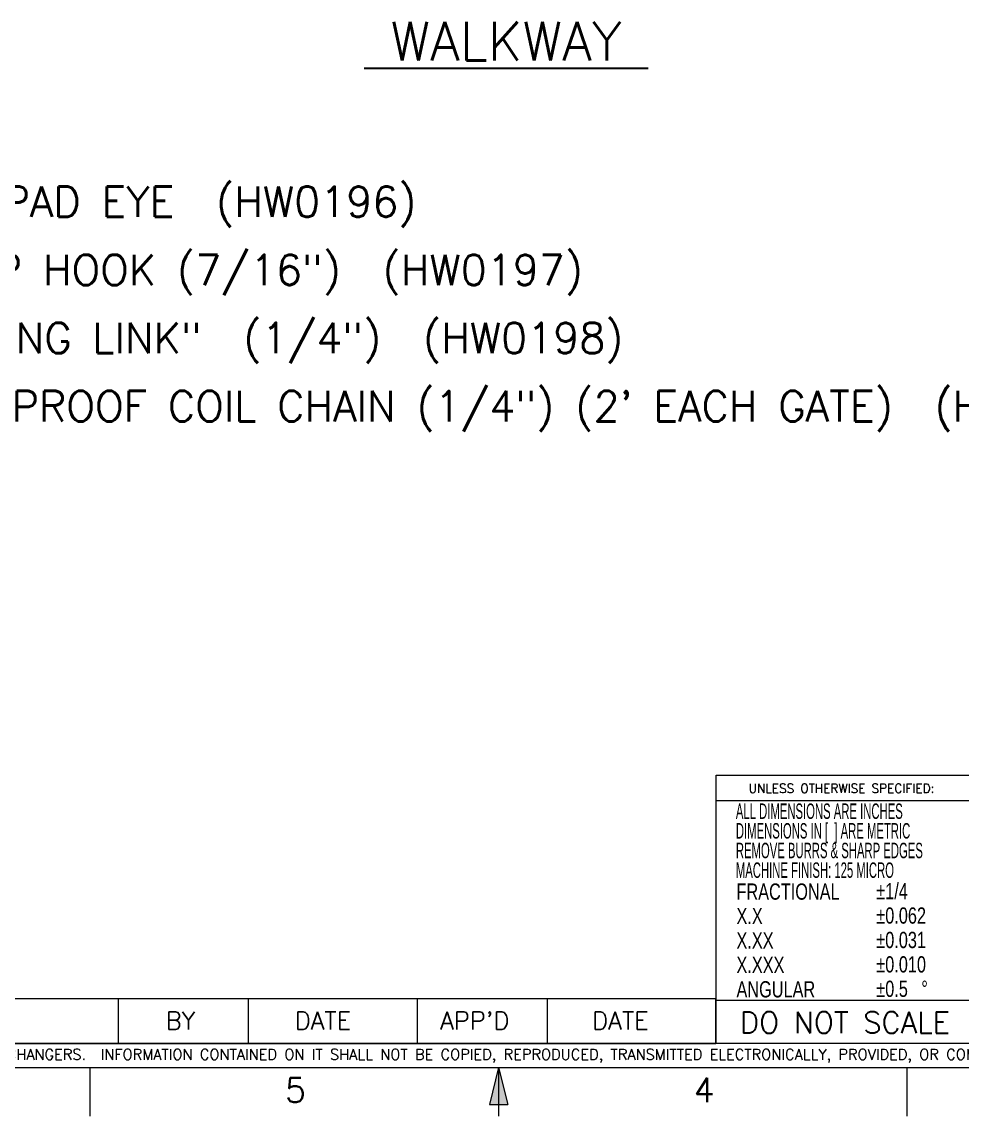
# Model space of a CAD drawing. Extents: x 47 to 273, y 294 to 439.
# Drawn here: x 129.1 to 190.1, y 294.3 to 365.3 of the extents above; entities that cross this region are included whole.
import ezdxf
from ezdxf.enums import TextEntityAlignment as Align

# ---------------------------------------------------------------- set-up
doc = ezdxf.new("R2010")
doc.units = 0
doc.header["$MEASUREMENT"] = 0
doc.layers.get('0').update_dxf_attribs({"linetype": 'CONTINUOUS'})
doc.layers.add('BORDER', color=5, linetype='CONTINUOUS')
doc.layers.add('str', color=2, linetype='CONTINUOUS')
doc.layers.add('TEXT', color=21, linetype='CONTINUOUS', lineweight=15)
doc.layers.add('text2', color=41, linetype='CONTINUOUS', lineweight=30)
doc.styles.add('SLDTEXTSTYLE2', font='TXT', dxfattribs={"width": 0.546131})
doc.styles.add('SLDTEXTSTYLE3', font='TXT', dxfattribs={"width": 0.75})
doc.styles.get("Standard").update_dxf_attribs({"font": 'simplex.shx'})

# ---------------------------------------------------------------- blocks, each defined once
blk = doc.blocks.new('BOM')
for p, q in [((-0.083, 0.2465), (0.4174, 0.2465)), ((0.4174, -0.0037), (-0.083, -0.0037))]:
    blk.add_line(p, q)
for centre, start, end in [((-0.083, 0.1214), 90, 270), ((0.4174, 0.1214), 270, 90)]:
    blk.add_arc(centre, 0.1251, start, end)
blk.add_attdef('PCMK', text='', height=0.1251).set_placement((0.1672, 0.1214), align=Align.MIDDLE)
for tag, p in [('QTYMTL', (0.6488, 0.0588)), ('SIZE', (1.5662, 0.0588))]:
    blk.add_attdef(tag, p, '', height=0.1251)
blk = doc.blocks.new('SW_NOTE_0')
at = {"color": 0, "linetype": 'Continuous', "lineweight": 0, "char_height": 0.074341, "attachment_point": 1, "style": 'SLDTEXTSTYLE2'}
for s, insert in [('ALL DIMENSIONS ARE INCHES', (0, 0.0958)), ('DIMENSIONS IN [  ] ARE METRIC', (0, 0.0014)), ('REMOVE BURRS & SHARP EDGES', (0, -0.0931)), ('MACHINE FINISH: 125 MICRO', (0, -0.1876))]:
    blk.add_mtext(s, dxfattribs=dict(at, insert=insert))
blk = doc.blocks.new('SW_NOTE_2')
at = {"color": 0, "linetype": 'Continuous', "lineweight": 0, "char_height": 0.0781, "attachment_point": 1, "style": 'SLDTEXTSTYLE3'}
for s, insert in [('FRACTIONAL', (0, 0.1007)), ('X.X', (0, -0.0168)), ('X.XX', (0, -0.1343)), ('X.XXX', (0, -0.2517)), ('ANGULAR', (0, -0.3692))]:
    blk.add_mtext(s, dxfattribs=dict(at, insert=insert))
blk = doc.blocks.new('OY4536')
at = {"color": 0, "linetype": 'Continuous', "lineweight": 0}
for p, q in [((10.7561, 0.3875), (0, 0.3875)), ((0.7317, 0.3875), (0.7317, 0.1355)), ((1.4634, 0.3875), (1.4634, 0.1355)), ((7.3902, 0.3875), (7.3902, 0.1355)), ((8.122, 0.3875), (8.122, 0.1355)), ((9.0732, 0.3875), (9.0732, 0.1355)), ((9.8049, 0.3875), (9.8049, 0.1355))]:
    blk.add_line(p, q, dxfattribs=at)
at = {"color": 7}
for tag, p in [('ZONE', (0.3463, 0.2147)), ('REV. DESCRIPTION', (4.3507, 0.2147)), ('BY', (7.7418, 0.2147)), ('DATE', (8.5438, 0.2147)), ("APP'D", (9.3984, 0.2147)), ('DATE', (10.218, 0.2147)), ('REV.', (1.07, 0.2013))]:
    blk.add_attdef(tag, text='', height=0.1, dxfattribs=at).set_placement(p, align=Align.CENTER)
blk = doc.blocks.new('SW_NOTE_1_STR')
at = {"color": 0, "linetype": 'Continuous', "lineweight": 0, "char_height": 0.0781, "attachment_point": 1, "style": 'SLDTEXTSTYLE3'}
for s, insert in [('{%%p1/4}', (0, 0.1007)), ('±0.062', (0, -0.0168)), ('±0.031', (0, -0.1343)), ('±0.010', (0, -0.2517)), ('±0.5', (0, -0.3692)), ('%%d', (0.2167, -0.3692))]:
    blk.add_mtext(s, dxfattribs=dict(at, insert=insert))
blk = doc.blocks.new('b-size border')
at = {"linetype": 'Continuous'}
blk.add_hatch(color=256, dxfattribs=at).paths.add_polyline_path([(9.4804, -0.2067), (9.5838, -0.2067), (9.5321, 0)], flags=0)
at = {"linetype": 'Continuous', "lineweight": 15}
for p, q in [((10.7563, 1.6468), (19.0244, 1.6468)), ((10.7563, 0.1355), (10.7563, 1.6468)), ((19.0244, 0.1355), (0, 0.1355)), ((0, 0), (18.9818, 0)), ((10.3816, 0), (19.0244, 0))]:
    blk.add_line(p, q, dxfattribs=at)
at = {"linetype": 'Continuous', "lineweight": 0}
for p, q in [((10.7563, 1.5038), (12.2201, 1.5038)), ((10.7561, 0.1355), (10.7561, 0.3875)), ((12.2201, 0.3785), (10.7563, 0.3785)), ((0, 0.1355), (10.7561, 0.1355)), ((7.2315, 0), (7.2315, -0.2728)), ((9.5321, 0), (9.4804, -0.2067)), ((9.5321, 0), (9.5321, -0.2728)), ((9.5321, 0), (9.5838, -0.2067)), ((11.8327, -0.2728), (11.8327, 0)), ((9.4804, -0.2067), (9.5838, -0.2067))]:
    blk.add_line(p, q, dxfattribs=at)
at = {"linetype": 'Continuous', "lineweight": 0, "xscale": 1.1707317072, "yscale": 1.1707317072, "zscale": 1.1707317072}
for name, p in [('SW_NOTE_0', (10.8681, 1.3753)), ('SW_NOTE_2', (10.8714, 0.9191))]:
    blk.add_blockref(name, p, dxfattribs=at)
ref = blk.add_blockref('OY4536', (0, 0))
ref.add_attrib('ZONE', 'ZONE', dxfattribs={"height": 0.1}).set_placement((0.3463, 0.2147), align=Align.CENTER)
ref.add_attrib('REV.', 'REV.', dxfattribs={"height": 0.1}).set_placement((1.07, 0.2013), align=Align.CENTER)
ref.add_attrib('REV. DESCRIPTION', 'REV. DESCRIPTION', dxfattribs={"height": 0.1}).set_placement((4.3507, 0.2147), align=Align.CENTER)
ref.add_attrib('BY', 'BY', dxfattribs={"height": 0.1}).set_placement((7.7418, 0.2147), align=Align.CENTER)
ref.add_attrib('DATE', 'DATE', dxfattribs={"height": 0.1}).set_placement((8.5438, 0.2147), align=Align.CENTER)
ref.add_attrib("APP'D", "APP'D", dxfattribs={"height": 0.1}).set_placement((9.3984, 0.2147), align=Align.CENTER)
ref.add_attrib('DATE', 'DATE', dxfattribs={"height": 0.1}).set_placement((10.218, 0.2147), align=Align.CENTER)
at = {"layer": 'str', "linetype": 'Continuous', "lineweight": 0, "xscale": 1.1707317072, "yscale": 1.1707317072, "zscale": 1.1707317072}
blk.add_blockref('SW_NOTE_1_STR', (11.6585, 0.922), dxfattribs=at)
at = {"linetype": 'Continuous', "lineweight": 0}
for s, insert, char_height, attachment_point in [('{UNLESS OTHERWISE SPECIFIED:}', (11.4623, 1.5977), 0.05, 2), ('{DO NOT SCALE}', (11.482, 0.3146), 0.12, 2), ('{THIS DRAWING AND THE INFORMATION CONTAINED ON IT IS THE EXCLUSIVE PROPERTY OF HARSCO INDUSTRIAL AIR-X-CHANGERS.  INFORMATION CONTAINED ON IT SHALL NOT BE COPIED, REPRODUCED, TRANSMITTED ELECTRONICALLY, PROVIDED, OR COMMUNICATED TO A THIRD PARTY WITHOUT THE PRIOR WRITTEN CONSENT OF HARSCO INDUSTRIAL AIR-X-CHANGERS.}', (9.4087, 0.1047), 0.06, 2), ('5', (8.3307, -0.0581), 0.1364, 1), ('4', (10.631, -0.0581), 0.1364, 1)]:
    blk.add_mtext(s, dxfattribs=dict(at, insert=insert, char_height=char_height, attachment_point=attachment_point))

msp = doc.modelspace()

# ---------------------------------------------------------------- block references
at = {"layer": 'BORDER', "ltscale": 24, "xscale": 11.52424173968439, "yscale": 11.52424173968439, "zscale": 11.52424173968439}
msp.add_blockref('b-size border', (50.12749, 297.47713), dxfattribs=at)
at = {"layer": 'TEXT', "ltscale": 24, "xscale": 15.74999999999952, "yscale": 15.74999999999952, "zscale": 15.74999999999952}
for p, values in [((85.48631, 351.75168), {'PCMK': '21692', 'QTYMTL': '4 PCS.', 'SIZE': 'No.2 S-264 PAD EYE  (HW0196)'}), ((85.48631, 347.32963), {'PCMK': '21693', 'QTYMTL': '2 PCS.', 'SIZE': 'G-3315 SNAP HOOK (7/16")  (HW0197)'}), ((85.48631, 342.90757), {'PCMK': '21694', 'QTYMTL': '4 PCS.', 'SIZE': 'G-335 "MISSING LINK"  (1/4")  (HW0198)'}), ((85.48631, 338.48552), {'PCMK': '21695', 'QTYMTL': '4 L.F.', 'SIZE': 'SPECTRUM 3 PROOF COIL CHAIN (1/4") (2\' EACH GATE)  (HW0199)'})]:
    msp.add_blockref('BOM', p, dxfattribs=at).add_auto_attribs(values)

# ---------------------------------------------------------------- texts
at = {"layer": 'text2', "ltscale": 24}
msp.add_text('%%U WALKWAY ', height=2.5, dxfattribs=at).set_placement((160.4656, 364.0795), align=Align.MIDDLE)

doc.saveas('drawing.dxf')
